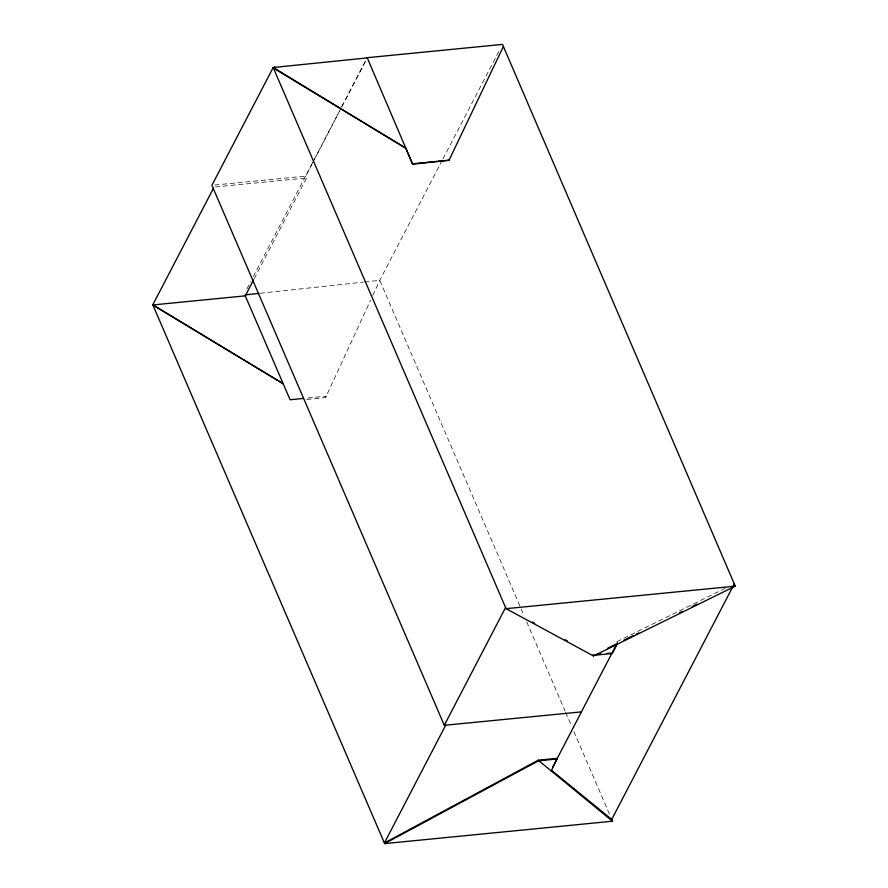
<?xml version="1.0" encoding="UTF-8"?>
<svg xmlns="http://www.w3.org/2000/svg" width="888" height="888" viewBox="0 0 888 888"><rect width="100%" height="100%" fill="white"/><g stroke="black" fill="none" stroke-linecap="round" stroke-linejoin="round"><path stroke-width="0.67" stroke-dasharray="4.44 3.33" d="M306.793 399.445L325.574 397.602L370.529 300.311M372.782 295.46L379.753 280.353L442.302 160.118M246.908 288.911L250.738 281.529M253.302 276.612L313.442 161.006M314.086 159.773L340.959 108.125M341.603 106.893L365.911 60.162M254.212 278.677L306.593 177.977L305.783 176.09L312.121 163.914M312.754 162.693L339.383 111.511M341.913 106.638L366.011 60.329M442.946 158.897L499.744 49.695M325.574 397.602L326.296 396.192L304.839 398.301M616.838 641.691L725.629 588.122M260.195 293.273L363.259 282.14M364.635 281.984L379.753 280.353L523.987 615.517M214.674 185.026L305.783 176.09M215.462 186.913L306.593 177.977M526.728 621.889L565.123 711.099M565.667 712.376L571.694 726.395M573.892 731.49L610.089 815.606"/><path stroke-width="1.33" d="M448.851 160.628L503.396 46.487L502.508 44.4L367.188 57.698L412.643 164.191L449.051 160.24L412.853 163.792M367.277 57.898L273.182 67.51L211.91 185.292L444.3 725.307L581.451 711.876L552.813 766.91M551.448 770.262L611.732 819.424L612.498 821.211L384.659 843.6L152.803 304.828L283.205 383.749L152.736 304.961L213.442 188.278M412.643 164.191L405.761 148.185L275.347 69.264L274.747 66.989M303.507 398.435L290.099 399.755L245.266 295.859L253.568 279.898M405.761 148.185L275.558 68.876M503.396 46.487L735.264 586.147L593.473 655.955L506.071 608.669L273.182 67.51M444.3 725.307L505.583 607.525M445.676 725.23L384.404 843.001L538.195 760.217L557.276 758.341L551.159 771.184L550.904 770.584M581.429 711.832L617.327 642.834M593.217 655.366L612.298 653.49L617.56 643.378L607.825 648.173M611.732 819.424L734.287 583.86L734.476 585.581M384.659 843.6L538.45 760.816L557.531 758.94M623.776 640.304L633.732 635.386M636.219 634.154L638.705 632.922M679.753 612.631L682.239 611.41M692.185 606.493L697.158 604.029M245.077 294.905L258.819 293.417M152.736 304.961L245.266 295.859M506.071 608.669L735.264 586.147M597.069 654.412L601.154 654.012M606.615 653.479L610.7 653.08M532.289 621.977L534.709 623.287M565.057 639.715L567.488 641.025M612.498 821.211L538.195 760.217M592.984 654.822L593.473 655.955M274.536 67.377L275.347 69.264"/></g></svg>
